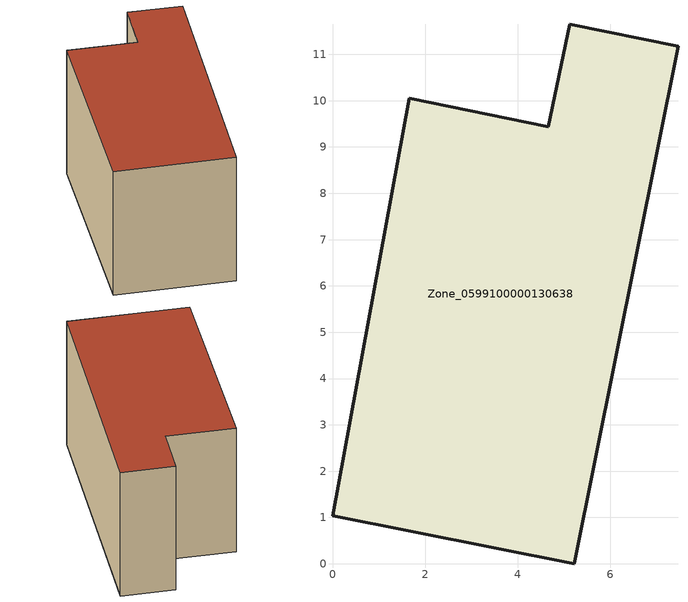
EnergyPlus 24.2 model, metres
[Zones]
Zone_0599100000130638
 floor ground (C_G): 5.22,0 0,1.04 1.66,10.05 4.66,9.44 5.12,11.65 7.46,11.17 z0
 wall outside (C_F): 0,1.04 5.22,0 7.46,11.17 5.12,11.65 4.66,9.44 1.66,10.05 0,1.04 z0:6.41
 roof outside (C_R): 1.66,10.05 0,1.04 5.22,0 7.46,11.17 5.12,11.65 4.66,9.44 z6.41
[BUILDING]
Pand.0599100000130638: North Axis=0; Terrain=City; Loads Convergence Tolerance Value=0.04; Temperature Convergence Tolerance Value=0.4; Solar Distribution=FullExterior; Maximum Number of Warmup Days=25; Minimum Number of Warmup Days=1
[Site:Location]
Rotterdam.The.Hague.AP_ZH_NLD Design_Conditions: Latitude=51.96; Longitude=4.45; Time Zone=1; Elevation=-4.5
[SITE:GROUNDTEMPERATURE:BUILDINGSURFACE]
18, 18, 18, 18, 18, 18, 18, 18, 18, 18, 18, 18
[MATERIAL] Thermal Absorptance=0.9; Solar Absorptance=0.7; Visible Absorptance=0.7
Name | Roughness | Thickness | Conductivity | Density | Specific Heat
G.TC.1975-1991 | MediumSmooth | 0.15 | 0.288461 | 540 | 1210
F.TC.1975-1991 | Rough | 0.3 | 0.230769 | 1920 | 840
R.TC.1975-1991 | MediumRough | 0.2 | 0.153846 | 1500 | 1000
[CONSTRUCTION]
C_G: G.TC.1975-1991
C_F: F.TC.1975-1991
C_R: R.TC.1975-1991
[ZONE]
Zone_0599100000130638: Type=1; Multiplier=1; Ceiling Height=Autocalculate; Volume=Autocalculate; Floor Area=autocalculate; Part of Total Floor Area=Yes
[ZONEINFILTRATION:DESIGNFLOWRATE]
Infil_Zone_0599100000130638: Zone or ZoneList or Space or SpaceList=Zone_0599100000130638; Schedule=AlwaysOn; Design Flow Rate Calculation Method=Flow/Area; Flow Rate per Floor Area=0.003; Constant Term Coefficient=1; Temperature Term Coefficient=0; Velocity Term Coefficient=0; Velocity Squared Term Coefficient=0
[HVACTEMPLATE:ZONE:IDEALLOADSAIRSYSTEM]
Zone_0599100000130638: Maximum Heating Supply Air Temperature=50; Minimum Cooling Supply Air Temperature=13; Maximum Heating Supply Air Humidity Ratio=0.0156; Minimum Cooling Supply Air Humidity Ratio=0.0077; Heating Limit=NoLimit; Cooling Limit=NoLimit; Dehumidification Control Type=ConstantSensibleHeatRatio; Cooling Sensible Heat Ratio=0.7; Dehumidification Setpoint=60; Humidification Control Type=None; Humidification Setpoint=30; Outdoor Air Method=None; Outdoor Air Flow Rate per Person=0.00944; Outdoor Air Flow Rate per Zone Floor Area=0; Outdoor Air Flow Rate per Zone=0; Demand Controlled Ventilation Type=None; Outdoor Air Economizer Type=NoEconomizer; Heat Recovery Type=None; Sensible Heat Recovery Effectiveness=0.7; Latent Heat Recovery Effectiveness=0.65
[ZONECONTROL:THERMOSTAT]
ThermostatControl_Zone_0599100000130638: Zone or ZoneList=Zone_0599100000130638; Control Type Schedule=DualSetpointControlType; Control 1=Thermostat_Zone_0599100000130638; Temperature Difference Between Cutout And Setpoint=0
[THERMOSTATSETPOINT:DUALSETPOINT]
Thermostat_Zone_0599100000130638: Heating Setpoint Temperature Schedule=HeatingSetpoint_Zone_0599100000130638; Cooling Setpoint Temperature Schedule=CoolingSetpoint_Zone_0599100000130638
[SCHEDULE:COMPACT]
HeatingSetpoint_Zone_0599100000130638: Through: 12/31, For: AllDays, Until: 24:00, 21
CoolingSetpoint_Zone_0599100000130638: Through: 12/31, For: AllDays, Until: 24:00, 24
DualSetpointControlType: Through: 12/31, For: AllDays, Until: 24:00, 4
AlwaysOn: Through: 12/31, For: AllDays, Until: 24:00, 1
